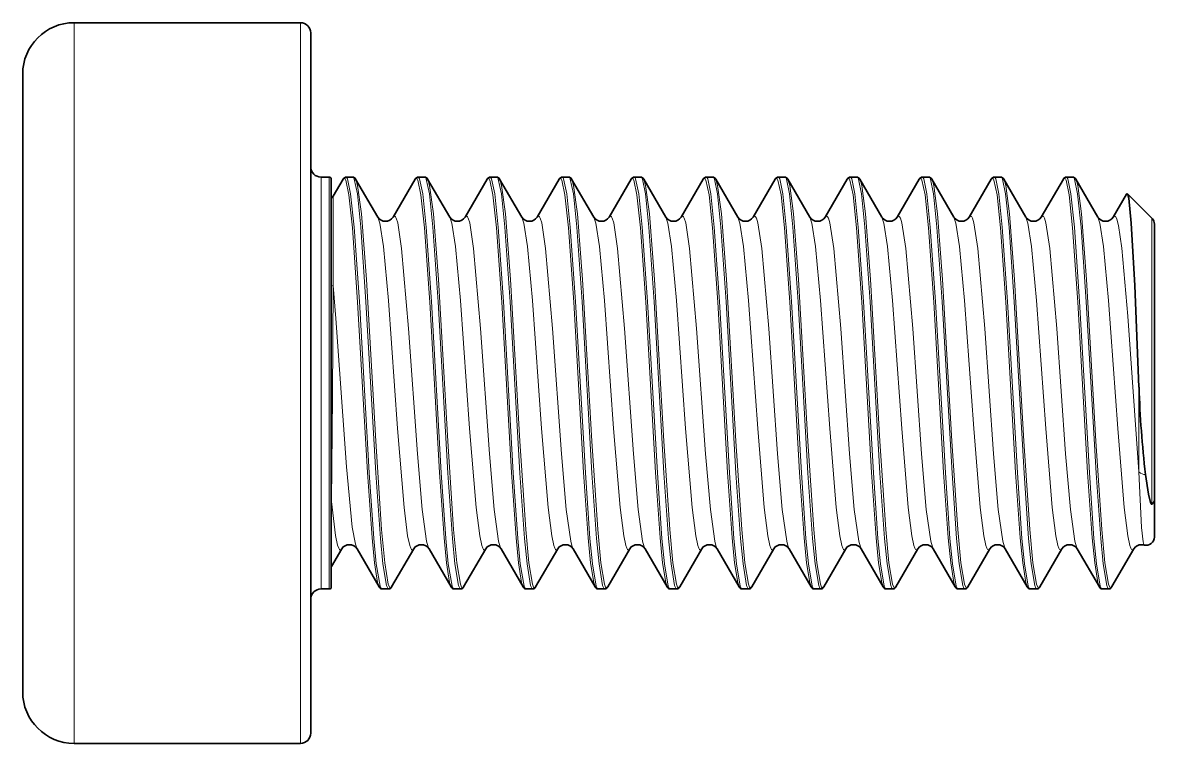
# Model space of a CAD drawing. Extents: x 428 to 938, y 254 to 632.
# Drawn here: x 427.62 to 438.62, y 391.12 to 398.12 of the extents above; entities that cross this region are included whole.
import ezdxf

# ---------------------------------------------------------------- set-up
doc = ezdxf.new("R2010")
doc.units = 0

msp = doc.modelspace()

# ---------------------------------------------------------------- linework, layer by layer
at = {"color": 7, "lineweight": 13, "ltscale": 0.164288}
for p, q in [((428.121, 398.115), (428.121, 391.544)), ((430.321, 398.115), (430.321, 391.544))]:
    msp.add_line(p, q, dxfattribs=at)
at = {"color": 7, "lineweight": 35, "ltscale": 0.055}
for p, q in [((430.321, 398.115), (428.121, 398.115)), ((430.321, 391.115), (428.121, 391.115))]:
    msp.add_line(p, q, dxfattribs=at)
at = {"color": 7, "lineweight": 35, "ltscale": 0.159594}
msp.add_line((430.421, 398.015), (430.421, 391.632), dxfattribs=at)
at = {"color": 7, "lineweight": 35, "ltscale": 0.140818}
msp.add_line((427.621, 397.615), (427.621, 391.983), dxfattribs=at)
at = {"color": 7, "lineweight": 13, "ltscale": 0.093879}
for p, q in [((430.521, 396.615), (430.521, 392.86)), ((430.601, 396.615), (430.601, 392.86))]:
    msp.add_line(p, q, dxfattribs=at)
at = {"color": 7, "lineweight": 35, "ltscale": 0.002}
for p, q in [((430.601, 396.615), (430.521, 396.615)), ((430.601, 392.615), (430.521, 392.615))]:
    msp.add_line(p, q, dxfattribs=at)
at = {"color": 7, "lineweight": 35, "ltscale": 0.092941}
msp.add_line((430.621, 396.595), (430.621, 392.878), dxfattribs=at)
at = {"color": 7, "lineweight": 35, "ltscale": 0.00482}
msp.add_line((430.736, 396.596), (430.639, 396.429), dxfattribs=at)
at = {"color": 7, "lineweight": 35, "ltscale": 0.001611}
for p, q in [((430.829, 396.615), (430.764, 396.615)), ((432.929, 396.615), (432.864, 396.615)), ((434.329, 396.615), (434.264, 396.615)), ((436.429, 396.615), (436.364, 396.615)), ((437.829, 396.615), (437.764, 396.615)), ((431.179, 392.615), (431.114, 392.615)), ((432.579, 392.615), (432.514, 392.615)), ((434.679, 392.615), (434.614, 392.615)), ((436.079, 392.615), (436.014, 392.615)), ((438.179, 392.615), (438.114, 392.615))]:
    msp.add_line(p, q, dxfattribs=at)
at = {"color": 7, "lineweight": 35, "ltscale": 0.010724}
for p, q in [((430.857, 396.596), (431.072, 396.225)), ((431.557, 396.596), (431.772, 396.225)), ((432.257, 396.596), (432.472, 396.225)), ((432.957, 396.596), (433.172, 396.225)), ((433.657, 396.596), (433.872, 396.225)), ((434.357, 396.596), (434.572, 396.225)), ((435.057, 396.596), (435.272, 396.225)), ((435.757, 396.596), (435.972, 396.225)), ((436.457, 396.596), (436.672, 396.225)), ((437.157, 396.596), (437.372, 396.225)), ((437.857, 396.596), (438.072, 396.225)), ((431.086, 392.635), (430.871, 393.006)), ((431.207, 392.635), (431.422, 393.006)), ((431.907, 392.635), (432.122, 393.006)), ((432.607, 392.635), (432.822, 393.006)), ((433.307, 392.635), (433.522, 393.006)), ((434.007, 392.635), (434.222, 393.006)), ((434.707, 392.635), (434.922, 393.006)), ((435.407, 392.635), (435.622, 393.006)), ((436.107, 392.635), (436.322, 393.006)), ((436.807, 392.635), (437.022, 393.006)), ((437.507, 392.635), (437.722, 393.006))]:
    msp.add_line(p, q, dxfattribs=at)
at = {"color": 7, "lineweight": 35, "ltscale": 0.010723}
for p, q in [((431.436, 396.596), (431.221, 396.225)), ((432.136, 396.596), (431.921, 396.225)), ((432.836, 396.596), (432.621, 396.225)), ((433.536, 396.596), (433.321, 396.225)), ((434.236, 396.596), (434.021, 396.225)), ((434.936, 396.596), (434.721, 396.225)), ((435.636, 396.596), (435.421, 396.225)), ((436.336, 396.596), (436.121, 396.225)), ((437.036, 396.596), (436.821, 396.225)), ((437.736, 396.596), (437.521, 396.225)), ((431.786, 392.635), (431.571, 393.006)), ((432.486, 392.635), (432.271, 393.006)), ((433.186, 392.635), (432.971, 393.006)), ((433.886, 392.635), (433.671, 393.006)), ((434.586, 392.635), (434.371, 393.006)), ((435.286, 392.635), (435.071, 393.006)), ((435.986, 392.635), (435.771, 393.006)), ((436.686, 392.635), (436.471, 393.006)), ((437.386, 392.635), (437.171, 393.006)), ((438.086, 392.635), (437.871, 393.006))]:
    msp.add_line(p, q, dxfattribs=at)
at = {"color": 7, "lineweight": 35, "ltscale": 0.00161}
for p, q in [((431.529, 396.615), (431.464, 396.615)), ((432.229, 396.615), (432.164, 396.615)), ((433.629, 396.615), (433.564, 396.615)), ((435.029, 396.615), (434.964, 396.615)), ((435.729, 396.615), (435.664, 396.615)), ((437.129, 396.615), (437.064, 396.615)), ((431.879, 392.615), (431.814, 392.615)), ((433.279, 392.615), (433.214, 392.615)), ((433.979, 392.615), (433.914, 392.615)), ((435.379, 392.615), (435.314, 392.615)), ((436.779, 392.615), (436.714, 392.615)), ((437.479, 392.615), (437.414, 392.615))]:
    msp.add_line(p, q, dxfattribs=at)
at = {"color": 7, "lineweight": 35, "ltscale": 0.006509}
msp.add_line((438.351, 396.45), (438.221, 396.225), dxfattribs=at)
at = {"color": 7, "lineweight": 35, "ltscale": 0.008428}
msp.add_line((438.597, 396.215), (438.359, 396.453), dxfattribs=at)
at = {"color": 7, "lineweight": 13, "ltscale": 0.000255585}
msp.add_line((430.639, 396.429), (430.639, 396.419), dxfattribs=at)
at = {"color": 7, "lineweight": 13, "ltscale": 0.021393}
msp.add_line((430.639, 396.419), (430.639, 395.563), dxfattribs=at)
at = {"color": 7, "lineweight": 13, "ltscale": 0.069434}
msp.add_line((438.597, 396.215), (438.597, 393.437), dxfattribs=at)
at = {"color": 7, "lineweight": 35, "ltscale": 0.066945}
msp.add_line((438.621, 396.158), (438.621, 393.48), dxfattribs=at)
at = {"color": 7, "lineweight": 13, "ltscale": 0.026962}
msp.add_line((430.639, 395.563), (430.631, 394.485), dxfattribs=at)
at = {"color": 7, "lineweight": 13, "ltscale": 0.025556}
msp.add_line((430.631, 394.485), (430.622, 393.463), dxfattribs=at)
at = {"color": 7, "lineweight": 13, "ltscale": 0.020564}
msp.add_line((438.471, 393.752), (438.471, 394.574), dxfattribs=at)
at = {"color": 7, "lineweight": 35, "ltscale": 0.009029}
msp.add_line((438.621, 393.48), (438.621, 393.119), dxfattribs=at)
at = {"color": 7, "lineweight": 13, "ltscale": 8.47516e-05}
msp.add_line((430.622, 393.463), (430.621, 393.46), dxfattribs=at)
at = {"color": 7, "lineweight": 13, "ltscale": 0.015474}
msp.add_line((430.622, 393.463), (430.622, 392.844), dxfattribs=at)
at = {"color": 7, "lineweight": 35, "ltscale": 0.000600061}
msp.add_line((438.496, 393.045), (438.52, 393.042), dxfattribs=at)
at = {"color": 7, "lineweight": 35, "ltscale": 0.00498}
msp.add_line((430.622, 392.833), (430.722, 393.006), dxfattribs=at)
at = {"color": 7, "lineweight": 35, "ltscale": 0.010635}
msp.add_line((438.208, 392.638), (438.422, 393.006), dxfattribs=at)
at = {"color": 7, "lineweight": 13, "ltscale": 0.006121}
for p, q in [((430.521, 392.86), (430.521, 392.615)), ((430.601, 392.86), (430.601, 392.615))]:
    msp.add_line(p, q, dxfattribs=at)
at = {"color": 7, "lineweight": 35, "ltscale": 0.006059}
msp.add_line((430.621, 392.878), (430.621, 392.635), dxfattribs=at)
at = {"color": 7, "lineweight": 35, "ltscale": 0.000130284}
msp.add_line((430.622, 392.833), (430.621, 392.828), dxfattribs=at)
at = {"color": 7, "lineweight": 13, "ltscale": 0.000260162}
msp.add_line((430.622, 392.833), (430.622, 392.844), dxfattribs=at)
at = {"color": 7, "lineweight": 13, "ltscale": 0.000150208}
msp.add_line((438.205, 392.633), (438.208, 392.638), dxfattribs=at)
at = {"color": 7, "lineweight": 35, "ltscale": 0.000161462}
msp.add_line((438.208, 392.638), (438.205, 392.632), dxfattribs=at)
at = {"color": 7, "lineweight": 35, "ltscale": 0.009182}
msp.add_line((427.621, 391.983), (427.621, 391.615), dxfattribs=at)
at = {"color": 7, "lineweight": 35, "ltscale": 0.010406}
msp.add_line((430.421, 391.632), (430.421, 391.215), dxfattribs=at)
at = {"color": 7, "lineweight": 13, "ltscale": 0.010712}
for p, q in [((428.121, 391.544), (428.121, 391.115)), ((430.321, 391.544), (430.321, 391.115))]:
    msp.add_line(p, q, dxfattribs=at)
at = {"color": 7, "lineweight": 13}
for points in [[(430.747, 396.605), (430.75, 396.605), (430.752, 396.603), (430.756, 396.599), (430.762, 396.587), (430.792, 396.444), (430.826, 396.122), (430.877, 395.401), (430.972, 393.745), (431.017, 393.112), (431.041, 392.868)], [(430.764, 396.615), (430.767, 396.615), (430.769, 396.613), (430.773, 396.609), (430.779, 396.597), (430.809, 396.453), (430.843, 396.13), (430.894, 395.406), (430.99, 393.742), (431.034, 393.106), (431.058, 392.86)], [(430.829, 396.615), (430.832, 396.615), (430.834, 396.613), (430.838, 396.608), (430.844, 396.596), (430.874, 396.453), (430.908, 396.129), (430.958, 395.405), (431.054, 393.741), (431.099, 393.105), (431.123, 392.86)], [(430.857, 396.596), (430.863, 396.582), (430.876, 396.534), (430.913, 396.257), (430.962, 395.62), (431.053, 394.049), (431.11, 393.193), (431.14, 392.869)], [(431.447, 396.605), (431.45, 396.605), (431.452, 396.603), (431.456, 396.599), (431.462, 396.587), (431.492, 396.444), (431.526, 396.122), (431.577, 395.401), (431.672, 393.745), (431.717, 393.112), (431.741, 392.868)], [(431.464, 396.615), (431.467, 396.615), (431.469, 396.613), (431.473, 396.609), (431.479, 396.597), (431.509, 396.453), (431.543, 396.13), (431.594, 395.406), (431.69, 393.742), (431.734, 393.106), (431.758, 392.86)], [(431.529, 396.615), (431.532, 396.615), (431.534, 396.613), (431.538, 396.608), (431.544, 396.596), (431.574, 396.453), (431.608, 396.129), (431.658, 395.405), (431.754, 393.741), (431.799, 393.105), (431.823, 392.86)], [(431.557, 396.596), (431.563, 396.582), (431.576, 396.534), (431.613, 396.257), (431.662, 395.62), (431.753, 394.049), (431.81, 393.193), (431.84, 392.869)], [(432.147, 396.605), (432.15, 396.605), (432.152, 396.603), (432.156, 396.599), (432.162, 396.587), (432.192, 396.444), (432.226, 396.122), (432.277, 395.401), (432.372, 393.745), (432.417, 393.112), (432.441, 392.868)], [(432.164, 396.615), (432.167, 396.615), (432.169, 396.613), (432.173, 396.609), (432.179, 396.597), (432.209, 396.453), (432.243, 396.13), (432.294, 395.406), (432.39, 393.742), (432.434, 393.106), (432.458, 392.86)], [(432.229, 396.615), (432.232, 396.615), (432.234, 396.613), (432.238, 396.608), (432.244, 396.596), (432.274, 396.453), (432.308, 396.129), (432.358, 395.405), (432.454, 393.741), (432.499, 393.105), (432.523, 392.86)], [(432.257, 396.596), (432.263, 396.582), (432.276, 396.534), (432.313, 396.257), (432.362, 395.62), (432.453, 394.049), (432.51, 393.193), (432.54, 392.869)], [(432.847, 396.605), (432.85, 396.605), (432.852, 396.603), (432.856, 396.599), (432.862, 396.587), (432.892, 396.444), (432.926, 396.122), (432.977, 395.401), (433.072, 393.745), (433.117, 393.112), (433.141, 392.868)], [(432.864, 396.615), (432.867, 396.615), (432.869, 396.613), (432.873, 396.609), (432.879, 396.597), (432.909, 396.453), (432.943, 396.13), (432.994, 395.406), (433.09, 393.742), (433.134, 393.106), (433.158, 392.86)], [(432.929, 396.615), (432.932, 396.615), (432.934, 396.613), (432.938, 396.608), (432.944, 396.596), (432.974, 396.453), (433.008, 396.129), (433.058, 395.405), (433.154, 393.741), (433.199, 393.105), (433.223, 392.86)], [(432.957, 396.596), (432.963, 396.582), (432.976, 396.534), (433.013, 396.257), (433.062, 395.62), (433.153, 394.049), (433.21, 393.193), (433.24, 392.869)], [(433.547, 396.605), (433.55, 396.605), (433.552, 396.603), (433.556, 396.599), (433.562, 396.587), (433.592, 396.444), (433.626, 396.122), (433.677, 395.401), (433.772, 393.745), (433.817, 393.112), (433.841, 392.868)], [(433.564, 396.615), (433.567, 396.615), (433.569, 396.613), (433.573, 396.609), (433.579, 396.597), (433.609, 396.453), (433.643, 396.13), (433.694, 395.406), (433.79, 393.742), (433.834, 393.106), (433.858, 392.86)], [(433.629, 396.615), (433.632, 396.615), (433.634, 396.613), (433.638, 396.608), (433.644, 396.596), (433.674, 396.453), (433.708, 396.129), (433.758, 395.405), (433.854, 393.741), (433.899, 393.105), (433.923, 392.86)], [(433.657, 396.596), (433.663, 396.582), (433.676, 396.534), (433.713, 396.257), (433.762, 395.62), (433.853, 394.049), (433.91, 393.193), (433.94, 392.869)], [(434.247, 396.605), (434.25, 396.605), (434.252, 396.603), (434.256, 396.599), (434.262, 396.587), (434.292, 396.444), (434.326, 396.122), (434.377, 395.401), (434.472, 393.745), (434.517, 393.112), (434.541, 392.868)], [(434.264, 396.615), (434.267, 396.615), (434.269, 396.613), (434.273, 396.609), (434.279, 396.597), (434.309, 396.453), (434.343, 396.13), (434.394, 395.406), (434.49, 393.742), (434.534, 393.106), (434.558, 392.86)], [(434.329, 396.615), (434.332, 396.615), (434.334, 396.613), (434.338, 396.608), (434.344, 396.596), (434.374, 396.453), (434.408, 396.129), (434.458, 395.405), (434.554, 393.741), (434.599, 393.105), (434.623, 392.86)], [(434.357, 396.596), (434.363, 396.582), (434.376, 396.534), (434.413, 396.257), (434.462, 395.62), (434.553, 394.049), (434.61, 393.193), (434.64, 392.869)], [(434.947, 396.605), (434.95, 396.605), (434.952, 396.603), (434.956, 396.599), (434.962, 396.587), (434.992, 396.444), (435.026, 396.122), (435.077, 395.401), (435.172, 393.745), (435.217, 393.112), (435.241, 392.868)], [(434.964, 396.615), (434.967, 396.615), (434.969, 396.613), (434.973, 396.609), (434.979, 396.597), (435.009, 396.453), (435.043, 396.13), (435.094, 395.406), (435.19, 393.742), (435.234, 393.106), (435.258, 392.86)], [(435.029, 396.615), (435.032, 396.615), (435.034, 396.613), (435.038, 396.608), (435.044, 396.596), (435.074, 396.453), (435.108, 396.129), (435.158, 395.405), (435.254, 393.741), (435.299, 393.105), (435.323, 392.86)], [(435.057, 396.596), (435.063, 396.582), (435.076, 396.534), (435.113, 396.257), (435.162, 395.62), (435.253, 394.049), (435.31, 393.193), (435.34, 392.869)], [(435.647, 396.605), (435.65, 396.605), (435.652, 396.603), (435.656, 396.599), (435.662, 396.587), (435.692, 396.444), (435.726, 396.122), (435.777, 395.401), (435.872, 393.745), (435.917, 393.112), (435.941, 392.868)], [(435.664, 396.615), (435.667, 396.615), (435.669, 396.613), (435.673, 396.609), (435.679, 396.597), (435.709, 396.453), (435.743, 396.13), (435.794, 395.406), (435.89, 393.742), (435.934, 393.106), (435.958, 392.86)], [(435.729, 396.615), (435.732, 396.615), (435.734, 396.613), (435.738, 396.608), (435.744, 396.596), (435.774, 396.453), (435.808, 396.129), (435.858, 395.405), (435.954, 393.741), (435.999, 393.105), (436.023, 392.86)], [(435.757, 396.596), (435.763, 396.582), (435.776, 396.534), (435.813, 396.257), (435.862, 395.62), (435.953, 394.049), (436.01, 393.193), (436.04, 392.869)], [(436.347, 396.605), (436.35, 396.605), (436.352, 396.603), (436.356, 396.599), (436.362, 396.587), (436.392, 396.444), (436.426, 396.122), (436.477, 395.401), (436.572, 393.745), (436.617, 393.112), (436.641, 392.868)], [(436.364, 396.615), (436.367, 396.615), (436.369, 396.613), (436.373, 396.609), (436.379, 396.597), (436.409, 396.453), (436.443, 396.13), (436.494, 395.406), (436.59, 393.742), (436.634, 393.106), (436.658, 392.86)], [(436.429, 396.615), (436.432, 396.615), (436.434, 396.613), (436.438, 396.608), (436.444, 396.596), (436.474, 396.453), (436.508, 396.129), (436.558, 395.405), (436.654, 393.741), (436.699, 393.105), (436.723, 392.86)], [(436.457, 396.596), (436.463, 396.582), (436.476, 396.534), (436.513, 396.257), (436.562, 395.62), (436.653, 394.049), (436.71, 393.193), (436.74, 392.869)], [(437.047, 396.605), (437.05, 396.605), (437.052, 396.603), (437.056, 396.599), (437.062, 396.587), (437.092, 396.444), (437.126, 396.122), (437.177, 395.401), (437.272, 393.745), (437.317, 393.112), (437.341, 392.868)], [(437.064, 396.615), (437.067, 396.615), (437.069, 396.613), (437.073, 396.609), (437.079, 396.597), (437.109, 396.453), (437.143, 396.13), (437.194, 395.406), (437.29, 393.742), (437.334, 393.106), (437.358, 392.86)], [(437.129, 396.615), (437.132, 396.615), (437.134, 396.613), (437.138, 396.608), (437.144, 396.596), (437.174, 396.453), (437.208, 396.129), (437.258, 395.405), (437.354, 393.741), (437.399, 393.105), (437.423, 392.86)], [(437.157, 396.596), (437.163, 396.582), (437.176, 396.534), (437.213, 396.257), (437.262, 395.62), (437.353, 394.049), (437.41, 393.193), (437.44, 392.869)], [(437.747, 396.605), (437.75, 396.605), (437.752, 396.603), (437.756, 396.599), (437.762, 396.587), (437.792, 396.444), (437.826, 396.122), (437.877, 395.401), (437.972, 393.745), (438.017, 393.112), (438.041, 392.868)], [(437.764, 396.615), (437.767, 396.615), (437.769, 396.613), (437.773, 396.609), (437.779, 396.597), (437.809, 396.453), (437.843, 396.13), (437.894, 395.406), (437.99, 393.742), (438.034, 393.106), (438.058, 392.86)], [(437.829, 396.615), (437.832, 396.615), (437.834, 396.613), (437.838, 396.608), (437.844, 396.596), (437.874, 396.453), (437.908, 396.129), (437.958, 395.405), (438.054, 393.741), (438.099, 393.105), (438.123, 392.86)], [(437.857, 396.596), (437.863, 396.582), (437.876, 396.534), (437.913, 396.257), (437.962, 395.62), (438.053, 394.049), (438.11, 393.193), (438.14, 392.869)], [(431.571, 393.006), (431.563, 393.023), (431.547, 393.08), (431.504, 393.388), (431.458, 393.926), (431.372, 395.146), (431.304, 395.923), (431.266, 396.17), (431.252, 396.215), (431.245, 396.229), (431.24, 396.234), (431.237, 396.236), (431.234, 396.236)], [(432.271, 393.006), (432.263, 393.023), (432.247, 393.08), (432.204, 393.388), (432.158, 393.926), (432.072, 395.146), (432.004, 395.923), (431.966, 396.17), (431.952, 396.215), (431.945, 396.229), (431.94, 396.234), (431.937, 396.236), (431.934, 396.236)], [(432.971, 393.006), (432.963, 393.023), (432.948, 393.08), (432.904, 393.388), (432.858, 393.926), (432.772, 395.146), (432.704, 395.923), (432.666, 396.17), (432.652, 396.215), (432.645, 396.229), (432.64, 396.234), (432.637, 396.236), (432.634, 396.236)], [(433.671, 393.006), (433.663, 393.023), (433.647, 393.08), (433.604, 393.388), (433.558, 393.926), (433.472, 395.146), (433.404, 395.923), (433.366, 396.17), (433.352, 396.215), (433.345, 396.229), (433.34, 396.234), (433.337, 396.236), (433.334, 396.236)], [(434.371, 393.006), (434.363, 393.023), (434.348, 393.08), (434.305, 393.388), (434.258, 393.926), (434.172, 395.146), (434.104, 395.923), (434.066, 396.17), (434.052, 396.215), (434.045, 396.229), (434.04, 396.234), (434.037, 396.236), (434.034, 396.236)], [(435.071, 393.006), (435.063, 393.023), (435.047, 393.08), (435.004, 393.388), (434.958, 393.926), (434.872, 395.146), (434.804, 395.923), (434.766, 396.17), (434.752, 396.215), (434.745, 396.229), (434.74, 396.234), (434.737, 396.236), (434.734, 396.236)], [(435.771, 393.006), (435.763, 393.023), (435.747, 393.08), (435.704, 393.388), (435.658, 393.926), (435.572, 395.146), (435.504, 395.923), (435.466, 396.17), (435.452, 396.215), (435.445, 396.229), (435.44, 396.234), (435.437, 396.236), (435.434, 396.236)], [(436.471, 393.006), (436.463, 393.023), (436.448, 393.08), (436.404, 393.388), (436.358, 393.926), (436.272, 395.146), (436.204, 395.923), (436.166, 396.17), (436.152, 396.215), (436.145, 396.229), (436.14, 396.234), (436.137, 396.236), (436.134, 396.236)], [(437.171, 393.006), (437.163, 393.023), (437.147, 393.08), (437.104, 393.388), (437.058, 393.926), (436.972, 395.146), (436.904, 395.923), (436.866, 396.17), (436.852, 396.215), (436.845, 396.229), (436.84, 396.234), (436.837, 396.236), (436.834, 396.236)], [(437.871, 393.006), (437.863, 393.023), (437.848, 393.08), (437.805, 393.388), (437.758, 393.926), (437.672, 395.146), (437.604, 395.923), (437.566, 396.17), (437.552, 396.215), (437.545, 396.229), (437.54, 396.234), (437.537, 396.236), (437.534, 396.236)], [(438.471, 393.752), (438.363, 395.265), (438.304, 395.926), (438.272, 396.144), (438.255, 396.208), (438.245, 396.228), (438.241, 396.233), (438.236, 396.236), (438.234, 396.236)], [(431.409, 392.994), (431.404, 392.996), (431.4, 392.999), (431.393, 393.01), (431.383, 393.038), (431.363, 393.13), (431.328, 393.407), (431.265, 394.173), (431.176, 395.418), (431.127, 395.941), (431.091, 396.169), (431.072, 396.225)], [(432.109, 392.994), (432.104, 392.996), (432.1, 392.999), (432.093, 393.01), (432.083, 393.038), (432.063, 393.13), (432.028, 393.407), (431.965, 394.173), (431.876, 395.418), (431.827, 395.941), (431.791, 396.169), (431.772, 396.225)], [(432.809, 392.994), (432.804, 392.996), (432.8, 392.999), (432.793, 393.01), (432.783, 393.038), (432.763, 393.13), (432.728, 393.407), (432.665, 394.173), (432.576, 395.418), (432.527, 395.941), (432.491, 396.169), (432.472, 396.225)], [(433.509, 392.994), (433.504, 392.996), (433.5, 392.999), (433.493, 393.01), (433.483, 393.038), (433.463, 393.13), (433.428, 393.407), (433.365, 394.173), (433.276, 395.418), (433.227, 395.941), (433.191, 396.169), (433.172, 396.225)], [(434.209, 392.994), (434.204, 392.996), (434.2, 392.999), (434.193, 393.01), (434.183, 393.038), (434.163, 393.13), (434.128, 393.407), (434.065, 394.173), (433.976, 395.418), (433.927, 395.941), (433.891, 396.169), (433.872, 396.225)], [(434.909, 392.994), (434.904, 392.996), (434.9, 392.999), (434.893, 393.01), (434.883, 393.038), (434.863, 393.13), (434.828, 393.407), (434.765, 394.173), (434.676, 395.418), (434.627, 395.941), (434.591, 396.169), (434.572, 396.225)], [(435.609, 392.994), (435.604, 392.996), (435.6, 392.999), (435.593, 393.01), (435.583, 393.038), (435.563, 393.13), (435.528, 393.407), (435.465, 394.173), (435.376, 395.418), (435.327, 395.941), (435.291, 396.169), (435.272, 396.225)], [(436.309, 392.994), (436.304, 392.996), (436.3, 392.999), (436.293, 393.01), (436.283, 393.038), (436.263, 393.13), (436.228, 393.407), (436.165, 394.173), (436.076, 395.418), (436.027, 395.941), (435.991, 396.169), (435.972, 396.225)], [(437.009, 392.994), (437.004, 392.996), (437, 392.999), (436.993, 393.01), (436.983, 393.038), (436.963, 393.13), (436.928, 393.407), (436.865, 394.173), (436.776, 395.418), (436.727, 395.941), (436.691, 396.169), (436.672, 396.225)], [(437.709, 392.994), (437.704, 392.996), (437.7, 392.999), (437.693, 393.01), (437.683, 393.038), (437.663, 393.13), (437.628, 393.407), (437.565, 394.173), (437.476, 395.418), (437.427, 395.941), (437.391, 396.169), (437.372, 396.225)], [(438.409, 392.994), (438.404, 392.996), (438.4, 392.999), (438.393, 393.01), (438.383, 393.038), (438.363, 393.13), (438.328, 393.407), (438.265, 394.173), (438.176, 395.418), (438.127, 395.941), (438.091, 396.169), (438.072, 396.225)], [(430.871, 393.006), (430.855, 393.049), (430.825, 393.216), (430.768, 393.8), (430.665, 395.241), (430.639, 395.563)], [(438.471, 393.752), (438.497, 393.212), (438.511, 393.073), (438.517, 393.046), (438.519, 393.042), (438.52, 393.042)], [(430.709, 392.994), (430.704, 392.996), (430.7, 392.999), (430.693, 393.011), (430.682, 393.04), (430.662, 393.135), (430.622, 393.463)], [(431.086, 392.635), (431.071, 392.679), (431.041, 392.868)], [(431.114, 392.615), (431.112, 392.616), (431.108, 392.619), (431.104, 392.624), (431.095, 392.643), (431.058, 392.86)], [(431.123, 392.86), (431.158, 392.65), (431.17, 392.622), (431.174, 392.617), (431.176, 392.616), (431.179, 392.615)], [(431.14, 392.869), (431.175, 392.66), (431.187, 392.632), (431.191, 392.627), (431.193, 392.626), (431.196, 392.625)], [(431.786, 392.635), (431.771, 392.679), (431.741, 392.868)], [(431.814, 392.615), (431.812, 392.616), (431.808, 392.619), (431.804, 392.624), (431.795, 392.643), (431.758, 392.86)], [(431.823, 392.86), (431.858, 392.65), (431.87, 392.622), (431.874, 392.617), (431.876, 392.616), (431.879, 392.615)], [(431.84, 392.869), (431.875, 392.66), (431.887, 392.632), (431.891, 392.627), (431.893, 392.626), (431.896, 392.625)], [(432.486, 392.635), (432.471, 392.679), (432.441, 392.868)], [(432.514, 392.615), (432.512, 392.616), (432.508, 392.619), (432.504, 392.624), (432.495, 392.643), (432.458, 392.86)], [(432.523, 392.86), (432.558, 392.65), (432.57, 392.622), (432.574, 392.617), (432.576, 392.616), (432.579, 392.615)], [(432.54, 392.869), (432.575, 392.66), (432.587, 392.632), (432.591, 392.627), (432.593, 392.626), (432.596, 392.625)], [(433.186, 392.635), (433.171, 392.679), (433.141, 392.868)], [(433.214, 392.615), (433.212, 392.616), (433.208, 392.619), (433.204, 392.624), (433.195, 392.643), (433.158, 392.86)], [(433.223, 392.86), (433.258, 392.65), (433.27, 392.622), (433.274, 392.617), (433.276, 392.616), (433.279, 392.615)], [(433.24, 392.869), (433.275, 392.66), (433.287, 392.632), (433.291, 392.627), (433.293, 392.626), (433.296, 392.625)], [(433.886, 392.635), (433.871, 392.679), (433.841, 392.868)], [(433.914, 392.615), (433.912, 392.616), (433.908, 392.619), (433.904, 392.624), (433.895, 392.643), (433.858, 392.86)], [(433.923, 392.86), (433.958, 392.65), (433.97, 392.622), (433.974, 392.617), (433.976, 392.616), (433.979, 392.615)], [(433.94, 392.869), (433.975, 392.66), (433.987, 392.632), (433.991, 392.627), (433.993, 392.626), (433.996, 392.625)], [(434.586, 392.635), (434.571, 392.679), (434.541, 392.868)], [(434.614, 392.615), (434.612, 392.616), (434.608, 392.619), (434.604, 392.624), (434.595, 392.643), (434.558, 392.86)], [(434.623, 392.86), (434.658, 392.65), (434.67, 392.622), (434.674, 392.617), (434.676, 392.616), (434.679, 392.615)], [(434.64, 392.869), (434.675, 392.66), (434.687, 392.632), (434.691, 392.627), (434.693, 392.626), (434.696, 392.625)], [(435.286, 392.635), (435.271, 392.679), (435.241, 392.868)], [(435.314, 392.615), (435.312, 392.616), (435.308, 392.619), (435.304, 392.624), (435.295, 392.643), (435.258, 392.86)], [(435.323, 392.86), (435.358, 392.65), (435.37, 392.622), (435.374, 392.617), (435.376, 392.616), (435.379, 392.615)], [(435.34, 392.869), (435.375, 392.66), (435.387, 392.632), (435.391, 392.627), (435.393, 392.626), (435.396, 392.625)], [(435.986, 392.635), (435.971, 392.679), (435.941, 392.868)], [(436.014, 392.615), (436.012, 392.616), (436.008, 392.619), (436.004, 392.624), (435.995, 392.643), (435.958, 392.86)], [(436.023, 392.86), (436.058, 392.65), (436.07, 392.622), (436.074, 392.617), (436.076, 392.616), (436.079, 392.615)], [(436.04, 392.869), (436.075, 392.66), (436.087, 392.632), (436.091, 392.627), (436.093, 392.626), (436.096, 392.625)], [(436.686, 392.635), (436.671, 392.679), (436.641, 392.868)], [(436.714, 392.615), (436.712, 392.616), (436.708, 392.619), (436.704, 392.624), (436.695, 392.643), (436.658, 392.86)], [(436.723, 392.86), (436.758, 392.65), (436.77, 392.622), (436.774, 392.617), (436.776, 392.616), (436.779, 392.615)], [(436.74, 392.869), (436.775, 392.66), (436.787, 392.632), (436.791, 392.627), (436.793, 392.626), (436.796, 392.625)], [(437.386, 392.635), (437.371, 392.679), (437.341, 392.868)], [(437.414, 392.615), (437.412, 392.616), (437.408, 392.619), (437.404, 392.624), (437.395, 392.643), (437.358, 392.86)], [(437.423, 392.86), (437.458, 392.65), (437.47, 392.622), (437.474, 392.617), (437.476, 392.616), (437.479, 392.615)], [(437.44, 392.869), (437.475, 392.66), (437.487, 392.632), (437.491, 392.627), (437.493, 392.626), (437.496, 392.625)], [(438.086, 392.635), (438.071, 392.679), (438.041, 392.868)], [(438.114, 392.615), (438.112, 392.616), (438.108, 392.619), (438.104, 392.624), (438.095, 392.643), (438.058, 392.86)], [(438.123, 392.86), (438.158, 392.65), (438.17, 392.622), (438.174, 392.617), (438.176, 392.616), (438.179, 392.615)], [(438.14, 392.869), (438.175, 392.66), (438.187, 392.632), (438.191, 392.627), (438.193, 392.626), (438.196, 392.625)]]:
    msp.add_lwpolyline(points, dxfattribs=at)
at = {"color": 7, "lineweight": 35}
for points in [[(438.359, 396.453), (438.36, 396.451), (438.363, 396.446), (438.371, 396.412), (438.396, 396.169), (438.43, 395.563), (438.471, 394.574)], [(438.536, 393.727), (438.565, 393.535), (438.583, 393.454), (438.596, 393.436), (438.597, 393.437)]]:
    msp.add_lwpolyline(points, dxfattribs=at)
for centre, radius, start, end in [((428.121, 397.615), 0.5, 90, 180), ((430.321, 398.015), 0.1, 0.0336, 89.9664), ((430.521, 396.715), 0.1, 180.0336, 269.9664), ((430.601, 396.595), 0.02, 0.0336, 89.9664), ((430.767, 396.582), 0.0333, 94.2537, 155.7894), ((430.826, 396.582), 0.0333, 24.2525, 85.7542), ((431.467, 396.582), 0.0333, 94.2537, 155.7894), ((431.526, 396.582), 0.0333, 24.2525, 85.7542), ((432.167, 396.582), 0.0333, 94.2537, 155.7894), ((432.226, 396.582), 0.0333, 24.2525, 85.7542), ((432.867, 396.582), 0.0333, 94.2537, 155.7894), ((432.926, 396.582), 0.0333, 24.2525, 85.7542), ((433.567, 396.582), 0.0333, 94.2537, 155.7894), ((433.626, 396.582), 0.0333, 24.2525, 85.7542), ((434.267, 396.582), 0.0333, 94.2537, 155.7894), ((434.326, 396.582), 0.0333, 24.2525, 85.7542), ((434.967, 396.582), 0.0333, 94.2537, 155.7894), ((435.026, 396.582), 0.0333, 24.2525, 85.7542), ((435.667, 396.582), 0.0333, 94.2537, 155.7894), ((435.726, 396.582), 0.0333, 24.2525, 85.7542), ((436.367, 396.582), 0.0333, 94.2537, 155.7894), ((436.426, 396.582), 0.0333, 24.2525, 85.7542), ((437.067, 396.582), 0.0333, 94.2537, 155.7894), ((437.126, 396.582), 0.0333, 24.2525, 85.7542), ((437.767, 396.582), 0.0333, 94.2537, 155.7894), ((437.826, 396.582), 0.0333, 24.2525, 85.7542), ((438.356, 396.45), 0.00439, 48.8914, 173.1516), ((430.631, 396.434), 0.01, 180.0001, 329.8617), ((431.145, 396.274), 0.0878, 213.7898, 270.9619), ((431.148, 396.274), 0.0878, 269.0381, 326.2102), ((431.845, 396.274), 0.0878, 213.7898, 270.9619), ((431.848, 396.274), 0.0878, 269.0381, 326.2102), ((432.545, 396.274), 0.0878, 213.7898, 270.9619), ((432.548, 396.274), 0.0878, 269.0381, 326.2102), ((433.245, 396.274), 0.0878, 213.7898, 270.9619), ((433.248, 396.274), 0.0878, 269.0381, 326.2102), ((433.945, 396.274), 0.0878, 213.7898, 270.9619), ((433.948, 396.274), 0.0878, 269.0381, 326.2102), ((434.645, 396.274), 0.0878, 213.7898, 270.9619), ((434.648, 396.274), 0.0878, 269.0381, 326.2102), ((435.345, 396.274), 0.0878, 213.7898, 270.9619), ((435.348, 396.274), 0.0878, 269.0381, 326.2102), ((436.045, 396.274), 0.0878, 213.7898, 270.9619), ((436.048, 396.274), 0.0878, 269.0381, 326.2102), ((436.745, 396.274), 0.0878, 213.7898, 270.9619), ((436.748, 396.274), 0.0878, 269.0381, 326.2102), ((437.445, 396.274), 0.0878, 213.7898, 270.9619), ((437.448, 396.274), 0.0878, 269.0381, 326.2102), ((438.145, 396.274), 0.0878, 213.7898, 270.9619), ((438.148, 396.274), 0.0878, 269.0381, 326.2102), ((438.541, 396.158), 0.08, 0.0045, 44.9955), ((448.321, 394.882), 9.854, 181.7904, 186.7341), ((438.566, 393.482), 0.0546, 304.3974, 357.6862), ((430.795, 392.957), 0.0878, 89.0381, 146.2102), ((430.798, 392.957), 0.0878, 33.8224, 90.9586), ((431.495, 392.957), 0.0878, 89.0381, 146.2102), ((431.498, 392.957), 0.0878, 33.7898, 90.9619), ((432.195, 392.957), 0.0878, 89.0381, 146.2102), ((432.198, 392.957), 0.0878, 33.7898, 90.9619), ((432.895, 392.957), 0.0878, 89.0381, 146.2102), ((432.898, 392.957), 0.0878, 33.7898, 90.9619), ((433.595, 392.957), 0.0878, 89.0381, 146.2102), ((433.598, 392.957), 0.0878, 33.7898, 90.9619), ((434.295, 392.957), 0.0878, 89.0381, 146.2102), ((434.298, 392.957), 0.0878, 33.7898, 90.9619), ((434.995, 392.957), 0.0878, 89.0381, 146.2102), ((434.998, 392.957), 0.0878, 33.7898, 90.9619), ((435.695, 392.957), 0.0878, 89.0381, 146.2102), ((435.698, 392.957), 0.0878, 33.7898, 90.9619), ((436.395, 392.957), 0.0878, 89.0381, 146.2102), ((436.398, 392.957), 0.0878, 33.7898, 90.9619), ((437.095, 392.957), 0.0878, 89.0381, 146.2102), ((437.098, 392.957), 0.0878, 33.7898, 90.9619), ((437.795, 392.957), 0.0878, 89.0381, 146.2102), ((437.798, 392.957), 0.0878, 33.7898, 90.9619), ((438.495, 392.957), 0.0878, 89.0389, 146.202), ((438.541, 393.119), 0.08, 255.181, 359.9847), ((430.521, 392.515), 0.1, 90.0336, 179.9664), ((430.601, 392.635), 0.02, 270.0337, 359.9663), ((431.117, 392.648), 0.0333, 204.2106, 265.7463), ((431.176, 392.648), 0.0333, 274.2458, 335.7475), ((431.817, 392.648), 0.0333, 204.2106, 265.7463), ((431.876, 392.648), 0.0333, 274.2458, 335.7475), ((432.517, 392.648), 0.0333, 204.2106, 265.7463), ((432.576, 392.648), 0.0333, 274.2458, 335.7475), ((433.217, 392.648), 0.0333, 204.2106, 265.7463), ((433.276, 392.648), 0.0333, 274.2458, 335.7475), ((433.917, 392.648), 0.0333, 204.2106, 265.7463), ((433.976, 392.648), 0.0333, 274.2458, 335.7475), ((434.617, 392.648), 0.0333, 204.2106, 265.7463), ((434.676, 392.648), 0.0333, 274.2458, 335.7475), ((435.317, 392.648), 0.0333, 204.2106, 265.7463), ((435.376, 392.648), 0.0333, 274.2458, 335.7475), ((436.017, 392.648), 0.0333, 204.2106, 265.7463), ((436.076, 392.648), 0.0333, 274.2458, 335.7475), ((436.717, 392.648), 0.0333, 204.2106, 265.7463), ((436.776, 392.648), 0.0333, 274.2458, 335.7475), ((437.417, 392.648), 0.0333, 204.2106, 265.7463), ((437.476, 392.648), 0.0333, 274.2458, 335.7475), ((438.117, 392.648), 0.0333, 204.2105, 265.7463), ((438.176, 392.648), 0.0328, 274.0219, 331.3665), ((428.121, 391.615), 0.5, 180, 270), ((430.321, 391.215), 0.1, 270.0336, 359.9664)]:
    msp.add_arc(centre, radius, start, end, dxfattribs=at)
at = {"color": 7, "lineweight": 13}
for centre, radius, start, end in [((430.75, 396.591), 0.0151, 103.7298, 160.1975), ((431.45, 396.591), 0.0151, 103.7298, 160.1975), ((432.15, 396.591), 0.0151, 103.7298, 160.1975), ((432.85, 396.591), 0.0151, 103.7298, 160.1975), ((433.55, 396.591), 0.0151, 103.7298, 160.1975), ((434.25, 396.591), 0.0151, 103.7298, 160.1975), ((434.95, 396.591), 0.0151, 103.7298, 160.1975), ((435.65, 396.591), 0.0151, 103.7298, 160.1975), ((436.35, 396.591), 0.0151, 103.7298, 160.1975), ((437.05, 396.591), 0.0151, 103.7298, 160.1975), ((437.75, 396.591), 0.0151, 103.7298, 160.1975), ((430.631, 396.424), 0.01, 180.3837, 329.6631), ((431.238, 396.219), 0.0184, 103.6408, 160.0534), ((431.938, 396.219), 0.0184, 103.6408, 160.0534), ((432.638, 396.219), 0.0184, 103.6408, 160.0534), ((433.338, 396.219), 0.0184, 103.6408, 160.0534), ((434.038, 396.219), 0.0184, 103.6408, 160.0534), ((434.738, 396.219), 0.0184, 103.6408, 160.0534), ((435.438, 396.219), 0.0184, 103.6408, 160.0534), ((436.138, 396.219), 0.0184, 103.6408, 160.0534), ((436.838, 396.219), 0.0184, 103.6408, 160.0534), ((437.538, 396.219), 0.0184, 103.6408, 160.0534), ((438.238, 396.219), 0.0184, 103.6408, 160.0534), ((430.631, 395.575), 0.0144, 222.5315, 306.0202), ((438.534, 393.821), 0.0943, 227.8847, 270.8547), ((430.705, 393.012), 0.0184, 283.6408, 340.0534), ((431.405, 393.012), 0.0184, 283.6408, 340.0534), ((432.105, 393.012), 0.0184, 283.6408, 340.0534), ((432.805, 393.012), 0.0184, 283.6408, 340.0534), ((433.505, 393.012), 0.0184, 283.6408, 340.0534), ((434.205, 393.012), 0.0184, 283.6408, 340.0534), ((434.905, 393.012), 0.0184, 283.6408, 340.0534), ((435.605, 393.012), 0.0184, 283.6408, 340.0534), ((436.305, 393.012), 0.0184, 283.6408, 340.0534), ((437.005, 393.012), 0.0184, 283.6408, 340.0534), ((437.705, 393.012), 0.0184, 283.6408, 340.0534), ((438.405, 393.012), 0.0184, 283.6507, 340.0676), ((431.192, 392.64), 0.015, 283.6923, 340.1441), ((431.892, 392.64), 0.015, 283.6923, 340.1441), ((432.592, 392.64), 0.015, 283.6923, 340.1441), ((433.292, 392.64), 0.015, 283.6923, 340.1441), ((433.992, 392.64), 0.015, 283.6923, 340.1441), ((434.692, 392.64), 0.015, 283.6923, 340.1441), ((435.392, 392.64), 0.015, 283.6923, 340.1441), ((436.092, 392.64), 0.015, 283.6923, 340.1441), ((436.792, 392.64), 0.015, 283.6923, 340.1441), ((437.492, 392.64), 0.015, 283.6923, 340.1441), ((438.193, 392.638), 0.0129, 280.8033, 335.5722)]:
    msp.add_arc(centre, radius, start, end, dxfattribs=at)

doc.saveas('drawing.dxf')
